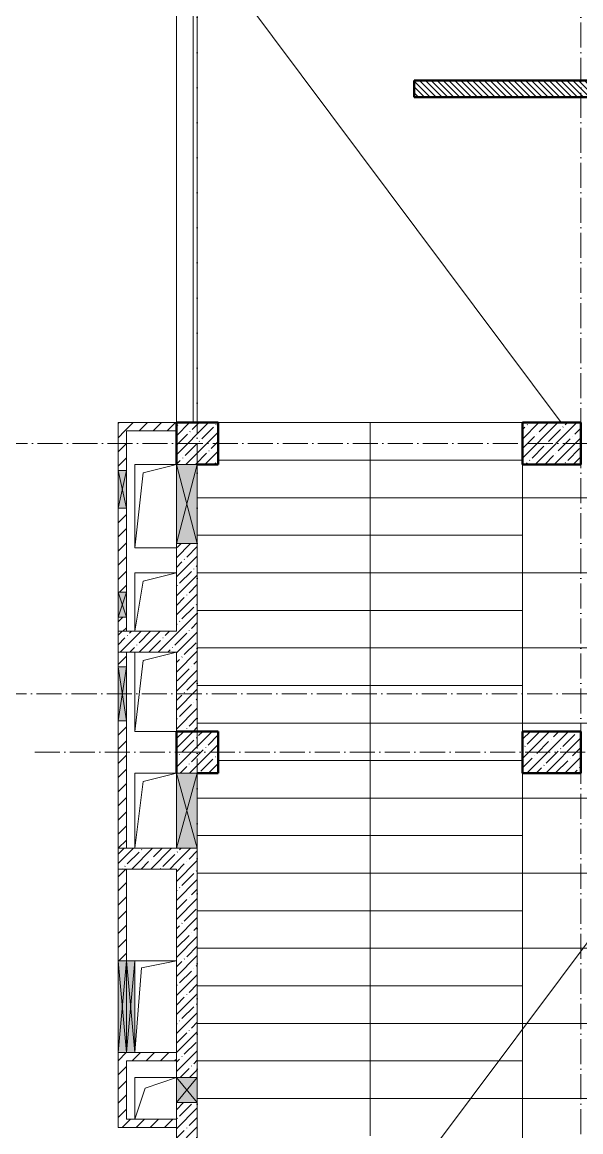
# Model space of a CAD drawing. Header units: millimetres. Extents: x -12989 to 629078, y -109036 to 555275.
# Drawn here: x 51010 to 57710, y 81945 to 95245 of the extents above; entities that cross this region are included whole.
import ezdxf

# ---------------------------------------------------------------- set-up
doc = ezdxf.new("R2010")
doc.units = ezdxf.units.MM
doc.linetypes.add('50_200_ШТРИХ_1Т_ш5_п1_п1_', pattern=[700, 500, -100, 0, -100])
for name, color, linetype, lineweight in [('A-DETL-____-OTLN-4', 7, 'Continuous', 18), ('A-DETL-GENF-OTLN', 7, 'Continuous', 9), ('A-FLOR-____-OTLN', 7, 'Continuous', 9), ('A-GENM-____-OTLN', 7, 'Continuous', 9), ('A-GLAZ-____-OTLN', 7, 'Continuous', 9), ('A-WALL-____-MCUT-1', 7, 'Continuous', 9), ('A-WALL-____-MCUT-2', 7, 'Continuous', 50), ('A-WALL-____-PATT-1', 7, 'Continuous', 9), ('A-WALL-FNSH-MCUT-1', 7, 'Continuous', 9), ('I-WALL-____-OTLN', 7, 'Continuous', 9), ('S-COLS-____-MCUT', 7, 'Continuous', 50), ('S-COLS-____-OTLN', 7, 'Continuous', 9), ('S-GRID-____-OTLN-1', 7, '50_200_ШТРИХ_1Т_ш5_п1_п1_', 9), ('S-STRS-____-OTLN-1', 7, 'Continuous', 9)]:
    doc.layers.add(name, color=color, linetype=linetype, lineweight=lineweight)
doc.layers.add('A-GLAZ-____-OTLN-1', color=7, linetype='Continuous', lineweight=9, true_color=0xc0c0c0)
pattern_1 = [(45, (43259.71, 63713.66), (-114.0493, 114.0493), []), (45, (43373.76, 63713.66), (-114.0493, 114.0493), [201.612, -40.322, 3.353, -36.97])]
pattern_2 = [(45, (43259.71, 63713.66), (-84.8528, 84.8528), [])]

# ---------------------------------------------------------------- blocks, each defined once
blk = doc.blocks.new('BSC_Колонна _Прямоугольная - 500х500-V2-АР1_План отверстий 2 этажа в осях 1-64_А-ГГ')
at = {"layer": 'S-COLS-____-OTLN'}
h = blk.add_hatch(dxfattribs=at)
h.set_pattern_fill('FP_28', color=256, style=0, pattern_type=2)
h.set_pattern_definition([(45, (-9850, -26481.04), (-114.04925, 114.04925), []), (45, (-9735.95, -26481.04), (-114.04925, 114.04925), [201.613, -40.323, 3.353, -36.97])])
h.paths.add_polyline_path([(-250, -250), (250, -250), (250, 250), (-250, 250)], flags=0)
at = {"layer": 'S-COLS-____-MCUT'}
for p, q in [((250, 250), (-250, 250)), ((-250, 250), (-250, -250)), ((250, -250), (250, 250)), ((0, -250), (250, -250))]:
    blk.add_line(p, q, dxfattribs=at)
blk = doc.blocks.new('BSC_Колонна _Прямоугольная - 500х700-V5-АР1_План отверстий 2 этажа в осях 1-64_А-ГГ')
at = {"layer": 'S-COLS-____-OTLN'}
h = blk.add_hatch(dxfattribs=at)
h.set_pattern_fill('FP_31', color=256, style=0, pattern_type=2)
h.set_pattern_definition([(315, (-22781.04, 14100), (114.0493, 114.0493), []), (315, (-22781.04, 13985.95), (114.0493, 114.0493), [201.613, -40.323, 3.353, -36.97])])
h.paths.add_polyline_path([(-250, 350), (-250, -350), (250, -350), (250, 350)], flags=0)
at = {"layer": 'S-COLS-____-MCUT'}
for p, q in [((250, 350), (-250, 350)), ((-250, 350), (-250, -350)), ((250, -350), (250, 350)), ((-250, -350), (250, -350))]:
    blk.add_line(p, q, dxfattribs=at)
blk = doc.blocks.new('BSC_Колонна _Прямоугольная - 500х700-V6-АР1_План отверстий 2 этажа в осях 1-64_А-ГГ')
at = {"layer": 'S-COLS-____-OTLN'}
h = blk.add_hatch(dxfattribs=at)
h.set_pattern_fill('FP_32', color=256, style=0, pattern_type=2)
h.set_pattern_definition([(315, (-26481.04, 14100), (114.04925, 114.04925), []), (315, (-26481.04, 13985.95), (114.04925, 114.04925), [201.613, -40.323, 3.353, -36.97])])
h.paths.add_polyline_path([(-250, 350), (-250, -350), (250, -350), (250, 350)], flags=0)
at = {"layer": 'S-COLS-____-MCUT'}
for p, q in [((250, 350), (-250, 350)), ((-250, 350), (-250, -350)), ((250, -350), (250, 350)), ((-250, -350), (250, -350))]:
    blk.add_line(p, q, dxfattribs=at)
blk = doc.blocks.new('AR_Отверстие прямоугольное _в плите_ - AR_Отверстие прямоугольное _в плите_-30552728-АР1_План отверстий 2 этажа в осях 1-64_А-ГГ')
at = {"layer": 'A-GENM-____-OTLN'}
for p, q in [((250, 500), (-250, 500)), ((-250, 500), (-250, -500)), ((-250, -500), (-150, 400)), ((-150, 400), (250, 500)), ((-250, -500), (250, -500))]:
    blk.add_line(p, q, dxfattribs=at)
blk = doc.blocks.new('AR_Отверстие прямоугольное _в плите_ - AR_Отверстие прямоугольное _в плите_-30552824-АР1_План отверстий 2 этажа в осях 1-64_А-ГГ')
at = {"layer": 'A-GENM-____-OTLN'}
for p, q in [((250, 350), (-250, 350)), ((-250, 350), (-250, -350)), ((-150, 250), (250, 350)), ((-250, -350), (-150, 250))]:
    blk.add_line(p, q, dxfattribs=at)
blk = doc.blocks.new('AR_Отверстие прямоугольное _в плите_ - AR_Отверстие прямоугольное _в плите_-30552826-АР1_План отверстий 2 этажа в осях 1-64_А-ГГ')
at = {"layer": 'A-GENM-____-OTLN'}
for p, q in [((-250, 475), (-250, -475)), ((-150, 375), (250, 475)), ((-250, -475), (-150, 375)), ((-250, -475), (250, -475))]:
    blk.add_line(p, q, dxfattribs=at)
blk = doc.blocks.new('AR_Отверстие прямоугольное _в плите_ - AR_Отверстие прямоугольное _в плите_-V175-АР1_План отверстий 2 этажа в осях 1-64_А-ГГ')
at = {"layer": 'A-GENM-____-OTLN'}
for p, q in [((250, 450), (-250, 450)), ((-250, 450), (-250, -450)), ((-150, 350), (250, 450)), ((-250, -450), (-150, 350))]:
    blk.add_line(p, q, dxfattribs=at)
blk = doc.blocks.new('AR_Отверстие прямоугольное _в плите_ - AR_Отверстие прямоугольное _в плите_-V186-АР1_План отверстий 2 этажа в осях 1-64_А-ГГ')
at = {"layer": 'A-GENM-____-OTLN'}
for p, q in [((250, 250), (-250, 250)), ((-250, 250), (-250, -250)), ((-125, 125), (250, 250)), ((-250, -250), (-125, 125))]:
    blk.add_line(p, q, dxfattribs=at)
blk = doc.blocks.new('AR_Отверстие прямоугольное _в стене__БезПР - AR_Отверстие прямоугольное _в стене__БезПР-30590122-АР1_План отверстий 2 этажа в осях 1-64_А-ГГ')
at = {"layer": 'A-GLAZ-____-OTLN-1'}
blk.add_hatch(color=256, dxfattribs=at).paths.add_polyline_path([(475, -125), (475, 125), (-475, 125), (-475, -125)], flags=0)
at = {"layer": 'A-DETL-GENF-OTLN'}
for p, q in [((-475, -125), (-475, 125)), ((-475, 125), (475, 125)), ((475, 125), (-475, -125)), ((-475, 125), (475, -125)), ((475, 125), (-475, 125)), ((-475, 125), (-475, -125)), ((475, 125), (475, -125)), ((475, -125), (475, 125)), ((475, -125), (-475, -125)), ((-475, -125), (475, -125))]:
    blk.add_line(p, q, dxfattribs=at)
at = {"layer": 'A-GLAZ-____-OTLN'}
blk.add_line((475, 125), (-475, 125), dxfattribs=at)
blk = doc.blocks.new('AR_Отверстие прямоугольное _в стене__БезПР - AR_Отверстие прямоугольное _в стене__БезПР-30590124-АР1_План отверстий 2 этажа в осях 1-64_А-ГГ')
at = {"layer": 'A-GLAZ-____-OTLN-1'}
blk.add_hatch(color=256, dxfattribs=at).paths.add_polyline_path([(450, -125), (450, 125), (-450, 125), (-450, -125)], flags=0)
at = {"layer": 'A-DETL-GENF-OTLN'}
for p, q in [((-450, -125), (-450, 125)), ((-450, 125), (450, 125)), ((450, 125), (-450, -125)), ((-450, 125), (450, -125)), ((450, 125), (-450, 125)), ((-450, 125), (-450, -125)), ((450, 125), (450, -125)), ((450, -125), (450, 125)), ((450, -125), (-450, -125)), ((-450, -125), (450, -125))]:
    blk.add_line(p, q, dxfattribs=at)
at = {"layer": 'A-GLAZ-____-OTLN'}
blk.add_line((450, 125), (-450, 125), dxfattribs=at)
blk = doc.blocks.new('AR_Отверстие прямоугольное _в стене__БезПР - AR_Отверстие прямоугольное _в стене__БезПР-30460031-АР1_План отверстий 2 этажа в осях 1-64_А-ГГ')
at = {"layer": 'A-GLAZ-____-OTLN-1'}
blk.add_hatch(color=256, dxfattribs=at).paths.add_polyline_path([(150, 125), (-150, 125), (-150, -125), (150, -125)], flags=0)
at = {"layer": 'A-DETL-GENF-OTLN'}
for p, q in [((-150, -125), (-150, 125)), ((-150, 125), (150, 125)), ((150, 125), (-150, -125)), ((-150, 125), (150, -125)), ((150, 125), (-150, 125)), ((-150, 125), (-150, -125)), ((150, 125), (150, -125)), ((150, -125), (150, 125)), ((150, -125), (-150, -125)), ((-150, -125), (150, -125))]:
    blk.add_line(p, q, dxfattribs=at)
at = {"layer": 'A-GLAZ-____-OTLN'}
blk.add_line((150, 125), (-150, 125), dxfattribs=at)
blk = doc.blocks.new('AR_Отверстие прямоугольное _в плите_ - AR_Отверстие прямоугольное _в плите_-30552711-АР1_План отверстий 2 этажа в осях 1-64_А-ГГ')
at = {"layer": 'A-GENM-____-OTLN'}
for p, q in [((250, 550), (-250, 550)), ((-167, 467), (250, 550)), ((-250, -550), (-167, 467))]:
    blk.add_line(p, q, dxfattribs=at)
blk = doc.blocks.new('AR_Отверстие прямоугольное _в стене__БезПР - AR_Отверстие прямоугольное _в стене__БезПР-36428237-АР1_План отверстий 2 этажа в осях 1-64_А-ГГ')
at = {"layer": 'A-GLAZ-____-OTLN'}
blk.add_hatch(color=256, dxfattribs=at).paths.add_polyline_path([(-325, -50), (325, -50), (325, 50), (-325, 50)], flags=0)
at = {"layer": 'A-DETL-GENF-OTLN'}
for p, q in [((-325, -50), (-325, 50)), ((-325, 50), (325, 50)), ((325, 50), (-325, -50)), ((-325, 50), (325, -50)), ((325, 50), (-325, 50)), ((-325, 50), (-325, -50)), ((325, 50), (325, -50)), ((325, -50), (325, 50)), ((325, -50), (-325, -50)), ((-325, -50), (325, -50))]:
    blk.add_line(p, q, dxfattribs=at)
at = {"layer": 'A-GLAZ-____-OTLN'}
blk.add_line((325, 50), (-325, 50), dxfattribs=at)
blk = doc.blocks.new('AR_Отверстие прямоугольное _в стене_ - AR_Отверстие прямоугольное _в стене__ОВ-36889588-АР1_План отверстий 2 этажа в осях 1-64_А-ГГ')
at = {"layer": 'A-GLAZ-____-OTLN'}
blk.add_hatch(color=256, dxfattribs=at).paths.add_polyline_path([(-550, -50), (550, -50), (550, 50), (-550, 50)], flags=0)
at = {"layer": 'A-DETL-GENF-OTLN'}
for p, q in [((-550, -50), (-550, 50)), ((-550, 50), (550, 50)), ((550, 50), (-550, -50)), ((-550, 50), (550, -50)), ((550, 50), (-550, 50)), ((-550, 50), (-550, -50)), ((550, 50), (550, -50)), ((550, -50), (550, 50))]:
    blk.add_line(p, q, dxfattribs=at)
blk = doc.blocks.new('AR_Отверстие прямоугольное _в стене__БезПР - AR_Отверстие прямоугольное _в стене__БезПР-36788913-АР1_План отверстий 2 этажа в осях 1-64_А-ГГ')
at = {"layer": 'A-GLAZ-____-OTLN'}
blk.add_hatch(color=256, dxfattribs=at).paths.add_polyline_path([(-225, -50), (225, -50), (225, 50), (-225, 50)], flags=0)
at = {"layer": 'A-DETL-GENF-OTLN'}
for p, q in [((-225, -50), (-225, 50)), ((-225, 50), (225, 50)), ((225, 50), (-225, -50)), ((-225, 50), (225, -50)), ((225, 50), (-225, 50)), ((-225, 50), (-225, -50)), ((225, 50), (225, -50)), ((225, -50), (225, 50)), ((225, -50), (-225, -50)), ((-225, -50), (225, -50))]:
    blk.add_line(p, q, dxfattribs=at)
at = {"layer": 'A-GLAZ-____-OTLN'}
blk.add_line((225, 50), (-225, 50), dxfattribs=at)
blk = doc.blocks.new('AR_Отверстие прямоугольное _в стене__БезПР - AR_Отверстие прямоугольное _в стене__БезПР-36788904-АР1_План отверстий 2 этажа в осях 1-64_А-ГГ')
at = {"layer": 'A-GLAZ-____-OTLN'}
blk.add_hatch(color=256, dxfattribs=at).paths.add_polyline_path([(150, -50), (150, 50), (-150, 50), (-150, -50)], flags=0)
at = {"layer": 'A-DETL-GENF-OTLN'}
for p, q in [((-150, -50), (-150, 50)), ((-150, 50), (150, 50)), ((150, 50), (-150, -50)), ((-150, 50), (150, -50)), ((150, 50), (-150, 50)), ((-150, 50), (-150, -50)), ((150, 50), (150, -50)), ((150, -50), (150, 50)), ((150, -50), (-150, -50)), ((-150, -50), (150, -50))]:
    blk.add_line(p, q, dxfattribs=at)
at = {"layer": 'A-GLAZ-____-OTLN'}
blk.add_line((150, 50), (-150, 50), dxfattribs=at)
blk = doc.blocks.new('AR_Отверстие прямоугольное _в стене_ - AR_Отверстие прямоугольное _в стене__ОВ-36943067-АР1_План отверстий 2 этажа в осях 1-64_А-ГГ')
at = {"layer": 'A-GLAZ-____-OTLN'}
blk.add_hatch(color=256, dxfattribs=at).paths.add_polyline_path([(-550, -50), (550, -50), (550, 50), (-550, 50)], flags=0)
at = {"layer": 'A-DETL-GENF-OTLN'}
for p, q in [((-550, -50), (-550, 50)), ((-550, 50), (550, 50)), ((550, 50), (-550, -50)), ((-550, 50), (550, -50)), ((550, 50), (-550, 50)), ((-550, 50), (-550, -50)), ((550, 50), (550, -50)), ((550, -50), (550, 50)), ((550, -50), (-550, -50)), ((-550, -50), (550, -50))]:
    blk.add_line(p, q, dxfattribs=at)
blk = doc.blocks.new('2этаж')
at = {"layer": 'S-GRID-____-OTLN-1', "color": 251, "ltscale": 0.6, "true_color": 0x636466}
for p, q in [((-5741.7, 454533.3), (-5741.7, 508896.9)), ((-1141.7, 454533.3), (-1141.7, 508896.9)), ((-20260.4, 485497), (11116.1, 485497)), ((11116.1, 482497), (-20260.4, 482497)), ((-7691.7, 481797), (11116.1, 481797))]:
    blk.add_line(p, q, dxfattribs=at)

msp = doc.modelspace()

# ---------------------------------------------------------------- hatches: boundary and pattern name
at = {"layer": 'A-WALL-____-PATT-1'}
h = msp.add_hatch(dxfattribs=at)
h.set_pattern_fill('FP_6', color=256, style=0, pattern_type=2)
h.set_pattern_definition([(135, (43259.71, 63713.66), (-35.35534, -35.35534), [])])
h.paths.add_polyline_path([(65009.7115, 94344.7006), (65009.7115, 94544.7006), (55709.7115, 94544.7006), (55709.7115, 94344.7006), (64455.5933, 94344.7006)], flags=0)
h = msp.add_hatch(dxfattribs=at)
h.set_pattern_fill('FP_4', color=256, style=0, pattern_type=2)
h.set_pattern_definition(pattern_2)
h.paths.add_polyline_path([(52859.7115, 90344.7006), (52859.7115, 90444.7006), (52159.7115, 90444.7006), (52159.7115, 90344.7006), (52259.7115, 90344.7006)], flags=0)
h = msp.add_hatch(dxfattribs=at)
h.set_pattern_fill('FP_4', color=256, style=0, pattern_type=2)
h.set_pattern_definition(pattern_2)
h.paths.add_polyline_path([(52259.7115, 87944.7006), (52259.7115, 88114.7006), (52159.7115, 88114.7006), (52159.7115, 87944.7006)], flags=0)
h.paths.add_polyline_path([(52159.7115, 88414.7006), (52259.7115, 88414.7006), (52259.7115, 89419.7006), (52159.7115, 89419.7006), (52159.7115, 88529.3991)], flags=0)
h.paths.add_polyline_path([(52159.7115, 89869.7006), (52259.7115, 89869.7006), (52259.7115, 90344.7006), (52159.7115, 90344.7006)], flags=0)
h = msp.add_hatch(dxfattribs=at)
h.set_pattern_fill('FP_25', color=256, style=0, pattern_type=2)
h.set_pattern_definition(pattern_1)
h.paths.add_polyline_path([(53109.7115, 86744.7006), (53109.7115, 88994.7006), (52859.7115, 88994.7006), (52859.7115, 86744.7006)], flags=0)
h = msp.add_hatch(dxfattribs=at)
h.set_pattern_fill('FP_25', color=256, style=0, pattern_type=2)
h.set_pattern_definition(pattern_1)
h.paths.add_polyline_path([(52859.7115, 87694.7006), (52859.7115, 87944.7006), (52159.7115, 87944.7006), (52159.7115, 87694.7006)], flags=0)
h = msp.add_hatch(dxfattribs=at)
h.set_pattern_fill('FP_4', color=256, style=0, pattern_type=2)
h.set_pattern_definition(pattern_2)
h.paths.add_polyline_path([(52159.7115, 85344.7006), (52259.7115, 85344.7006), (52259.7115, 86869.7006), (52159.7115, 86869.7006), (52159.7115, 86809.4111)], flags=0)
h.paths.add_polyline_path([(52159.7115, 87519.7006), (52259.7115, 87519.7006), (52259.7115, 87694.7006), (52159.7115, 87694.7006)], flags=0)
h = msp.add_hatch(dxfattribs=at)
h.set_pattern_fill('FP_25', color=256, style=0, pattern_type=2)
h.set_pattern_definition(pattern_1)
h.paths.add_polyline_path([(52859.7115, 85094.7006), (52859.7115, 85344.7006), (52159.7115, 85344.7006), (52159.7115, 85094.7006)], flags=0)
h = msp.add_hatch(dxfattribs=at)
h.set_pattern_fill('FP_25', color=256, style=0, pattern_type=2)
h.set_pattern_definition(pattern_1)
h.paths.add_polyline_path([(52859.7115, 81444.7006), (53109.7115, 81444.7006), (53109.7115, 82294.7006), (52859.7115, 82294.7006), (52859.7115, 81649.4471)], flags=0)
h.paths.add_polyline_path([(52859.7115, 82594.7006), (53109.7115, 82594.7006), (53109.7115, 85344.7006), (52859.7115, 85344.7006), (52859.7115, 85089.4231)], flags=0)
h = msp.add_hatch(dxfattribs=at)
h.set_pattern_fill('FP_4', color=256, style=0, pattern_type=2)
h.set_pattern_definition(pattern_2)
h.paths.add_polyline_path([(52259.7115, 82094.7006), (52259.7115, 82894.7006), (52159.7115, 82894.7006), (52159.7115, 82094.7006)], flags=0)
h.paths.add_polyline_path([(52209.7115, 83994.7006), (52259.7115, 83994.7006), (52259.7115, 85094.7006), (52159.7115, 85094.7006), (52159.7115, 83994.7006)], flags=0)
h = msp.add_hatch(dxfattribs=at)
h.set_pattern_fill('FP_4', color=256, style=0, pattern_type=2)
h.set_pattern_definition(pattern_2)
h.paths.add_polyline_path([(52259.7115, 82794.7006), (52859.7115, 82794.7006), (52859.7115, 82894.7006), (52259.7115, 82894.7006)], flags=0)
h = msp.add_hatch(dxfattribs=at)
h.set_pattern_fill('FP_4', color=256, style=0, pattern_type=2)
h.set_pattern_definition(pattern_2)
h.paths.add_polyline_path([(52859.7115, 81994.7006), (52859.7115, 82094.7006), (52159.7115, 82094.7006), (52159.7115, 81994.7006)], flags=0)
at = {"layer": 'S-COLS-____-OTLN'}
h = msp.add_hatch(dxfattribs=at)
h.set_pattern_fill('FP_25', color=256, style=0, pattern_type=2)
h.set_pattern_definition(pattern_1)
h.paths.add_polyline_path([(52859.7115, 86244.7006), (53359.7115, 86244.7006), (53359.7115, 86744.7006), (52859.7115, 86744.7006)], flags=0)

# ---------------------------------------------------------------- linework, layer by layer
at = {"layer": 'A-DETL-____-OTLN-4'}
for p, q in [((53359.7115, 78294.7006), (66559.7115, 95944.7006)), ((57473.0259, 90444.7006), (53359.7115, 95944.7006))]:
    msp.add_line(p, q, dxfattribs=at)
at = {"layer": 'A-FLOR-____-OTLN'}
for p, q in [((53109.7115, 90444.7006), (53109.7115, 95944.7006)), ((52359.7115, 89944.7006), (52859.7115, 89944.7006)), ((52359.7115, 88944.7006), (52359.7115, 89944.7006)), ((52859.7115, 88944.7006), (52359.7115, 88944.7006)), ((52359.7115, 88644.4466), (52859.7115, 88644.4466)), ((52359.7115, 87944.7006), (52359.7115, 88644.4466)), ((52359.7115, 86744.7006), (52359.7115, 87694.7006)), ((52859.7115, 86744.7006), (52359.7115, 86744.7006)), ((52359.7115, 86244.7006), (52859.7115, 86244.7006)), ((52359.7115, 85344.7006), (52359.7115, 86244.7006)), ((52359.7115, 83994.7006), (52859.7115, 83994.7006)), ((52359.7115, 82594.7006), (52859.7115, 82594.7006)), ((52359.7115, 82094.7006), (52359.7115, 82594.7006))]:
    msp.add_line(p, q, dxfattribs=at)
at = {"layer": 'A-WALL-____-MCUT-1'}
for p, q in [((52859.7115, 88994.7006), (52859.7115, 87944.7006)), ((53109.7115, 86744.7006), (53109.7115, 88994.7006)), ((52859.7115, 87944.7006), (52159.7115, 87944.7006)), ((52159.7115, 87944.7006), (52159.7115, 87694.7006)), ((52159.7115, 87694.7006), (52859.7115, 87694.7006)), ((52859.7115, 87694.7006), (52859.7115, 86744.7006)), ((52859.7115, 86744.7006), (53109.7115, 86744.7006)), ((52859.7115, 85344.7006), (52159.7115, 85344.7006)), ((52159.7115, 85344.7006), (52159.7115, 85094.7006)), ((53109.7115, 82594.7006), (53109.7115, 85344.7006)), ((52159.7115, 85094.7006), (52859.7115, 85094.7006)), ((52859.7115, 85094.7006), (52859.7115, 82594.7006)), ((52859.7115, 82294.7006), (52859.7115, 81444.7006)), ((53109.7115, 81444.7006), (53109.7115, 82294.7006))]:
    msp.add_line(p, q, dxfattribs=at)
at = {"layer": 'A-WALL-____-MCUT-2'}
for p, q in [((65009.7115, 94544.7006), (55709.7115, 94544.7006)), ((55709.7115, 94544.7006), (55709.7115, 94344.7006)), ((55709.7115, 94344.7006), (65009.7115, 94344.7006))]:
    msp.add_line(p, q, dxfattribs=at)
at = {"layer": 'A-WALL-FNSH-MCUT-1'}
for p, q in [((52859.7115, 90444.7006), (52159.7115, 90444.7006)), ((52159.7115, 90444.7006), (52159.7115, 89869.7006)), ((52259.7115, 90344.7006), (52859.7115, 90344.7006)), ((52259.7115, 89869.7006), (52259.7115, 90344.7006)), ((52159.7115, 89419.7006), (52159.7115, 88414.7006)), ((52259.7115, 88414.7006), (52259.7115, 89419.7006)), ((52159.7115, 88114.7006), (52159.7115, 87944.7006)), ((52259.7115, 87944.7006), (52259.7115, 88114.7006)), ((52159.7115, 87694.7006), (52159.7115, 87519.7006)), ((52259.7115, 87519.7006), (52259.7115, 87694.7006)), ((52159.7115, 86869.7006), (52159.7115, 85344.7006)), ((52259.7115, 85344.7006), (52259.7115, 86869.7006)), ((52159.7115, 85094.7006), (52159.7115, 83994.7006)), ((52259.7115, 83994.7006), (52259.7115, 85094.7006)), ((52159.7115, 82894.7006), (52159.7115, 81994.7006)), ((52859.7115, 82894.7006), (52359.7115, 82894.7006)), ((52259.7115, 82794.7006), (52859.7115, 82794.7006)), ((52259.7115, 82094.7006), (52259.7115, 82794.7006)), ((52859.7115, 82094.7006), (52259.7115, 82094.7006)), ((52159.7115, 81994.7006), (52859.7115, 81994.7006))]:
    msp.add_line(p, q, dxfattribs=at)
at = {"layer": 'I-WALL-____-OTLN'}
for p, q in [((52859.7115, 90444.7006), (52859.7115, 95944.7006)), ((53059.7115, 95944.7006), (53059.7115, 90444.7006))]:
    msp.add_line(p, q, dxfattribs=at)
at = {"layer": 'S-COLS-____-MCUT'}
for p, q in [((53359.7115, 86744.7006), (52859.7115, 86744.7006)), ((52859.7115, 86744.7006), (52859.7115, 86244.7006)), ((53359.7115, 86244.7006), (53359.7115, 86744.7006)), ((53109.7115, 86244.7006), (53359.7115, 86244.7006))]:
    msp.add_line(p, q, dxfattribs=at)
at = {"layer": 'S-STRS-____-OTLN-1'}
for p, q in [((57009.7115, 90444.7006), (53359.7115, 90444.7006)), ((57009.7115, 90444.7006), (53359.7115, 90444.7006)), ((55184.7115, 90444.7006), (55184.7115, 89994.7006)), ((57009.7115, 89994.7006), (53359.7115, 89994.7006)), ((57009.7115, 89994.7006), (53359.7115, 89994.7006)), ((55184.7115, 89994.7006), (55184.7115, 89544.7006)), ((57009.7115, 89944.7006), (57009.7115, 89544.7006)), ((57009.7115, 89944.7006), (57009.7115, 89544.7006)), ((57009.7115, 89544.7006), (53109.7115, 89544.7006)), ((57009.7115, 89544.7006), (53109.7115, 89544.7006)), ((55184.7115, 89544.7006), (55184.7115, 89094.7006)), ((57009.7115, 89544.7006), (57009.7115, 88644.7006)), ((64609.7115, 89544.7006), (57009.7115, 89544.7006)), ((64609.7115, 89544.7006), (57009.7115, 89544.7006)), ((57009.7115, 89094.7006), (53109.7115, 89094.7006)), ((57009.7115, 89094.7006), (53109.7115, 89094.7006)), ((55184.7115, 89094.7006), (55184.7115, 88644.7006)), ((57009.7115, 89094.7006), (57009.7115, 88644.7006)), ((57009.7115, 88644.7006), (53109.7115, 88644.7006)), ((57009.7115, 88644.7006), (53109.7115, 88644.7006)), ((55184.7115, 88644.7006), (55184.7115, 88194.7006)), ((57009.7115, 88644.7006), (57009.7115, 87744.7006)), ((64609.7115, 88644.7006), (57009.7115, 88644.7006)), ((64609.7115, 88644.7006), (57009.7115, 88644.7006)), ((57009.7115, 88194.7006), (53109.7115, 88194.7006)), ((57009.7115, 88194.7006), (53109.7115, 88194.7006)), ((55184.7115, 88194.7006), (55184.7115, 87744.7006)), ((57009.7115, 88194.7006), (57009.7115, 87744.7006)), ((57009.7115, 87744.7006), (53109.7115, 87744.7006)), ((57009.7115, 87744.7006), (53109.7115, 87744.7006)), ((55184.7115, 87744.7006), (55184.7115, 87294.7006)), ((57009.7115, 87744.7006), (57009.7115, 86844.7006)), ((64609.7115, 87744.7006), (57009.7115, 87744.7006)), ((64609.7115, 87744.7006), (57009.7115, 87744.7006)), ((57009.7115, 87294.7006), (53109.7115, 87294.7006)), ((57009.7115, 87294.7006), (53109.7115, 87294.7006)), ((55184.7115, 87294.7006), (55184.7115, 86844.7006)), ((57009.7115, 87294.7006), (57009.7115, 86844.7006)), ((57009.7115, 86844.7006), (53109.7115, 86844.7006)), ((57009.7115, 86844.7006), (53109.7115, 86844.7006)), ((55184.7115, 86844.7006), (55184.7115, 86394.7006)), ((57009.7115, 86844.7006), (57009.7115, 86744.7006)), ((64609.7115, 86844.7006), (57009.7115, 86844.7006)), ((64609.7115, 86844.7006), (57009.7115, 86844.7006)), ((57009.7115, 86394.7006), (53359.7115, 86394.7006)), ((57009.7115, 86394.7006), (53359.7115, 86394.7006)), ((55184.7115, 86394.7006), (55184.7115, 85944.7006)), ((57009.7115, 86244.7006), (57009.7115, 85944.7006)), ((57009.7115, 86244.7006), (57009.7115, 85944.7006)), ((57009.7115, 85944.7006), (53109.7115, 85944.7006)), ((57009.7115, 85944.7006), (53109.7115, 85944.7006)), ((55184.7115, 85944.7006), (55184.7115, 85494.7006)), ((57009.7115, 85944.7006), (57009.7115, 85044.7006)), ((64609.7115, 85944.7006), (57009.7115, 85944.7006)), ((64609.7115, 85944.7006), (57009.7115, 85944.7006)), ((57009.7115, 85494.7006), (53109.7115, 85494.7006)), ((57009.7115, 85494.7006), (53109.7115, 85494.7006)), ((55184.7115, 85494.7006), (55184.7115, 85044.7006)), ((57009.7115, 85494.7006), (57009.7115, 85044.7006)), ((57009.7115, 85044.7006), (53109.7115, 85044.7006)), ((57009.7115, 85044.7006), (53109.7115, 85044.7006)), ((55184.7115, 85044.7006), (55184.7115, 84594.7006)), ((57009.7115, 85044.7006), (57009.7115, 84144.7006)), ((64609.7115, 85044.7006), (57009.7115, 85044.7006)), ((64609.7115, 85044.7006), (57009.7115, 85044.7006)), ((57009.7115, 84594.7006), (53109.7115, 84594.7006)), ((57009.7115, 84594.7006), (53109.7115, 84594.7006)), ((55184.7115, 84594.7006), (55184.7115, 84144.7006)), ((57009.7115, 84594.7006), (57009.7115, 84144.7006)), ((57009.7115, 84144.7006), (53109.7115, 84144.7006)), ((57009.7115, 84144.7006), (53109.7115, 84144.7006)), ((55184.7115, 84144.7006), (55184.7115, 83694.7006)), ((57009.7115, 84144.7006), (57009.7115, 83244.7006)), ((64609.7115, 84144.7006), (57009.7115, 84144.7006)), ((64609.7115, 84144.7006), (57009.7115, 84144.7006)), ((57009.7115, 83694.7006), (53109.7115, 83694.7006)), ((57009.7115, 83694.7006), (53109.7115, 83694.7006)), ((55184.7115, 83694.7006), (55184.7115, 83244.7006)), ((57009.7115, 83694.7006), (57009.7115, 83244.7006)), ((57009.7115, 83244.7006), (53109.7115, 83244.7006)), ((57009.7115, 83244.7006), (53109.7115, 83244.7006)), ((55184.7115, 83244.7006), (55184.7115, 82794.7006)), ((57009.7115, 83244.7006), (57009.7115, 82344.7006)), ((64609.7115, 83244.7006), (57009.7115, 83244.7006)), ((64609.7115, 83244.7006), (57009.7115, 83244.7006)), ((57009.7115, 82794.7006), (53109.7115, 82794.7006)), ((57009.7115, 82794.7006), (53109.7115, 82794.7006)), ((55184.7115, 82794.7006), (55184.7115, 82344.7006)), ((57009.7115, 82794.7006), (57009.7115, 82344.7006)), ((57009.7115, 82344.7006), (53109.7115, 82344.7006)), ((57009.7115, 82344.7006), (53109.7115, 82344.7006)), ((55184.7115, 82344.7006), (55184.7115, 81894.7006)), ((57009.7115, 82344.7006), (57009.7115, 81444.7006)), ((64609.7115, 82344.7006), (57009.7115, 82344.7006)), ((64609.7115, 82344.7006), (57009.7115, 82344.7006))]:
    msp.add_line(p, q, dxfattribs=at)

# ---------------------------------------------------------------- block references
msp.add_blockref('2этаж', (58851.3748, -395302.2823))
at = {"layer": 'A-GENM-____-OTLN'}
for name, p in [('AR_Отверстие прямоугольное _в плите_ - AR_Отверстие прямоугольное _в плите_-30552728-АР1_План отверстий 2 этажа в осях 1-64_А-ГГ', (52609.7115, 89444.7006)), ('AR_Отверстие прямоугольное _в плите_ - AR_Отверстие прямоугольное _в плите_-30552824-АР1_План отверстий 2 этажа в осях 1-64_А-ГГ', (52609.7115, 88294.4466)), ('AR_Отверстие прямоугольное _в плите_ - AR_Отверстие прямоугольное _в плите_-30552826-АР1_План отверстий 2 этажа в осях 1-64_А-ГГ', (52609.7115, 87219.7006)), ('AR_Отверстие прямоугольное _в плите_ - AR_Отверстие прямоугольное _в плите_-V175-АР1_План отверстий 2 этажа в осях 1-64_А-ГГ', (52609.7115, 85794.7006)), ('AR_Отверстие прямоугольное _в плите_ - AR_Отверстие прямоугольное _в плите_-30552711-АР1_План отверстий 2 этажа в осях 1-64_А-ГГ', (52609.7115, 83444.7006)), ('AR_Отверстие прямоугольное _в плите_ - AR_Отверстие прямоугольное _в плите_-V186-АР1_План отверстий 2 этажа в осях 1-64_А-ГГ', (52609.7115, 82344.7006))]:
    msp.add_blockref(name, p, dxfattribs=at)
at = {"layer": 'A-GLAZ-____-OTLN'}
for name, p, rotation in [('AR_Отверстие прямоугольное _в стене__БезПР - AR_Отверстие прямоугольное _в стене__БезПР-30590122-АР1_План отверстий 2 этажа в осях 1-64_А-ГГ', (52984.7115, 89469.7006), 269.9999999999999), ('AR_Отверстие прямоугольное _в стене__БезПР - AR_Отверстие прямоугольное _в стене__БезПР-36788913-АР1_План отверстий 2 этажа в осях 1-64_А-ГГ', (52209.7115, 89644.7006), 89.99999999999991), ('AR_Отверстие прямоугольное _в стене__БезПР - AR_Отверстие прямоугольное _в стене__БезПР-36788904-АР1_План отверстий 2 этажа в осях 1-64_А-ГГ', (52209.7115, 88264.7006), 89.99999999999991), ('AR_Отверстие прямоугольное _в стене__БезПР - AR_Отверстие прямоугольное _в стене__БезПР-36428237-АР1_План отверстий 2 этажа в осях 1-64_А-ГГ', (52209.7115, 87194.7006), 89.99999999999991), ('AR_Отверстие прямоугольное _в стене__БезПР - AR_Отверстие прямоугольное _в стене__БезПР-30590124-АР1_План отверстий 2 этажа в осях 1-64_А-ГГ', (52984.7115, 85794.7006), 269.9999999999999), ('AR_Отверстие прямоугольное _в стене_ - AR_Отверстие прямоугольное _в стене__ОВ-36889588-АР1_План отверстий 2 этажа в осях 1-64_А-ГГ', (52209.7115, 83444.7006), 89.99999999999991), ('AR_Отверстие прямоугольное _в стене_ - AR_Отверстие прямоугольное _в стене__ОВ-36943067-АР1_План отверстий 2 этажа в осях 1-64_А-ГГ', (52309.7115, 83444.7006), 269.9999999999999), ('AR_Отверстие прямоугольное _в стене__БезПР - AR_Отверстие прямоугольное _в стене__БезПР-30460031-АР1_План отверстий 2 этажа в осях 1-64_А-ГГ', (52984.7115, 82444.7006), 269.9999999999999)]:
    msp.add_blockref(name, p, dxfattribs=dict(at, rotation=rotation))
at = {"layer": 'S-COLS-____-OTLN'}
msp.add_blockref('BSC_Колонна _Прямоугольная - 500х500-V2-АР1_План отверстий 2 этажа в осях 1-64_А-ГГ', (53109.7115, 90194.7006), dxfattribs=at)
at = {"layer": 'S-COLS-____-OTLN', "rotation": 89.9999999999999}
for name, p in [('BSC_Колонна _Прямоугольная - 500х700-V6-АР1_План отверстий 2 этажа в осях 1-64_А-ГГ', (57359.7115, 90194.7006)), ('BSC_Колонна _Прямоугольная - 500х700-V5-АР1_План отверстий 2 этажа в осях 1-64_А-ГГ', (57359.7115, 86494.7006))]:
    msp.add_blockref(name, p, dxfattribs=at)

doc.saveas('drawing.dxf')
